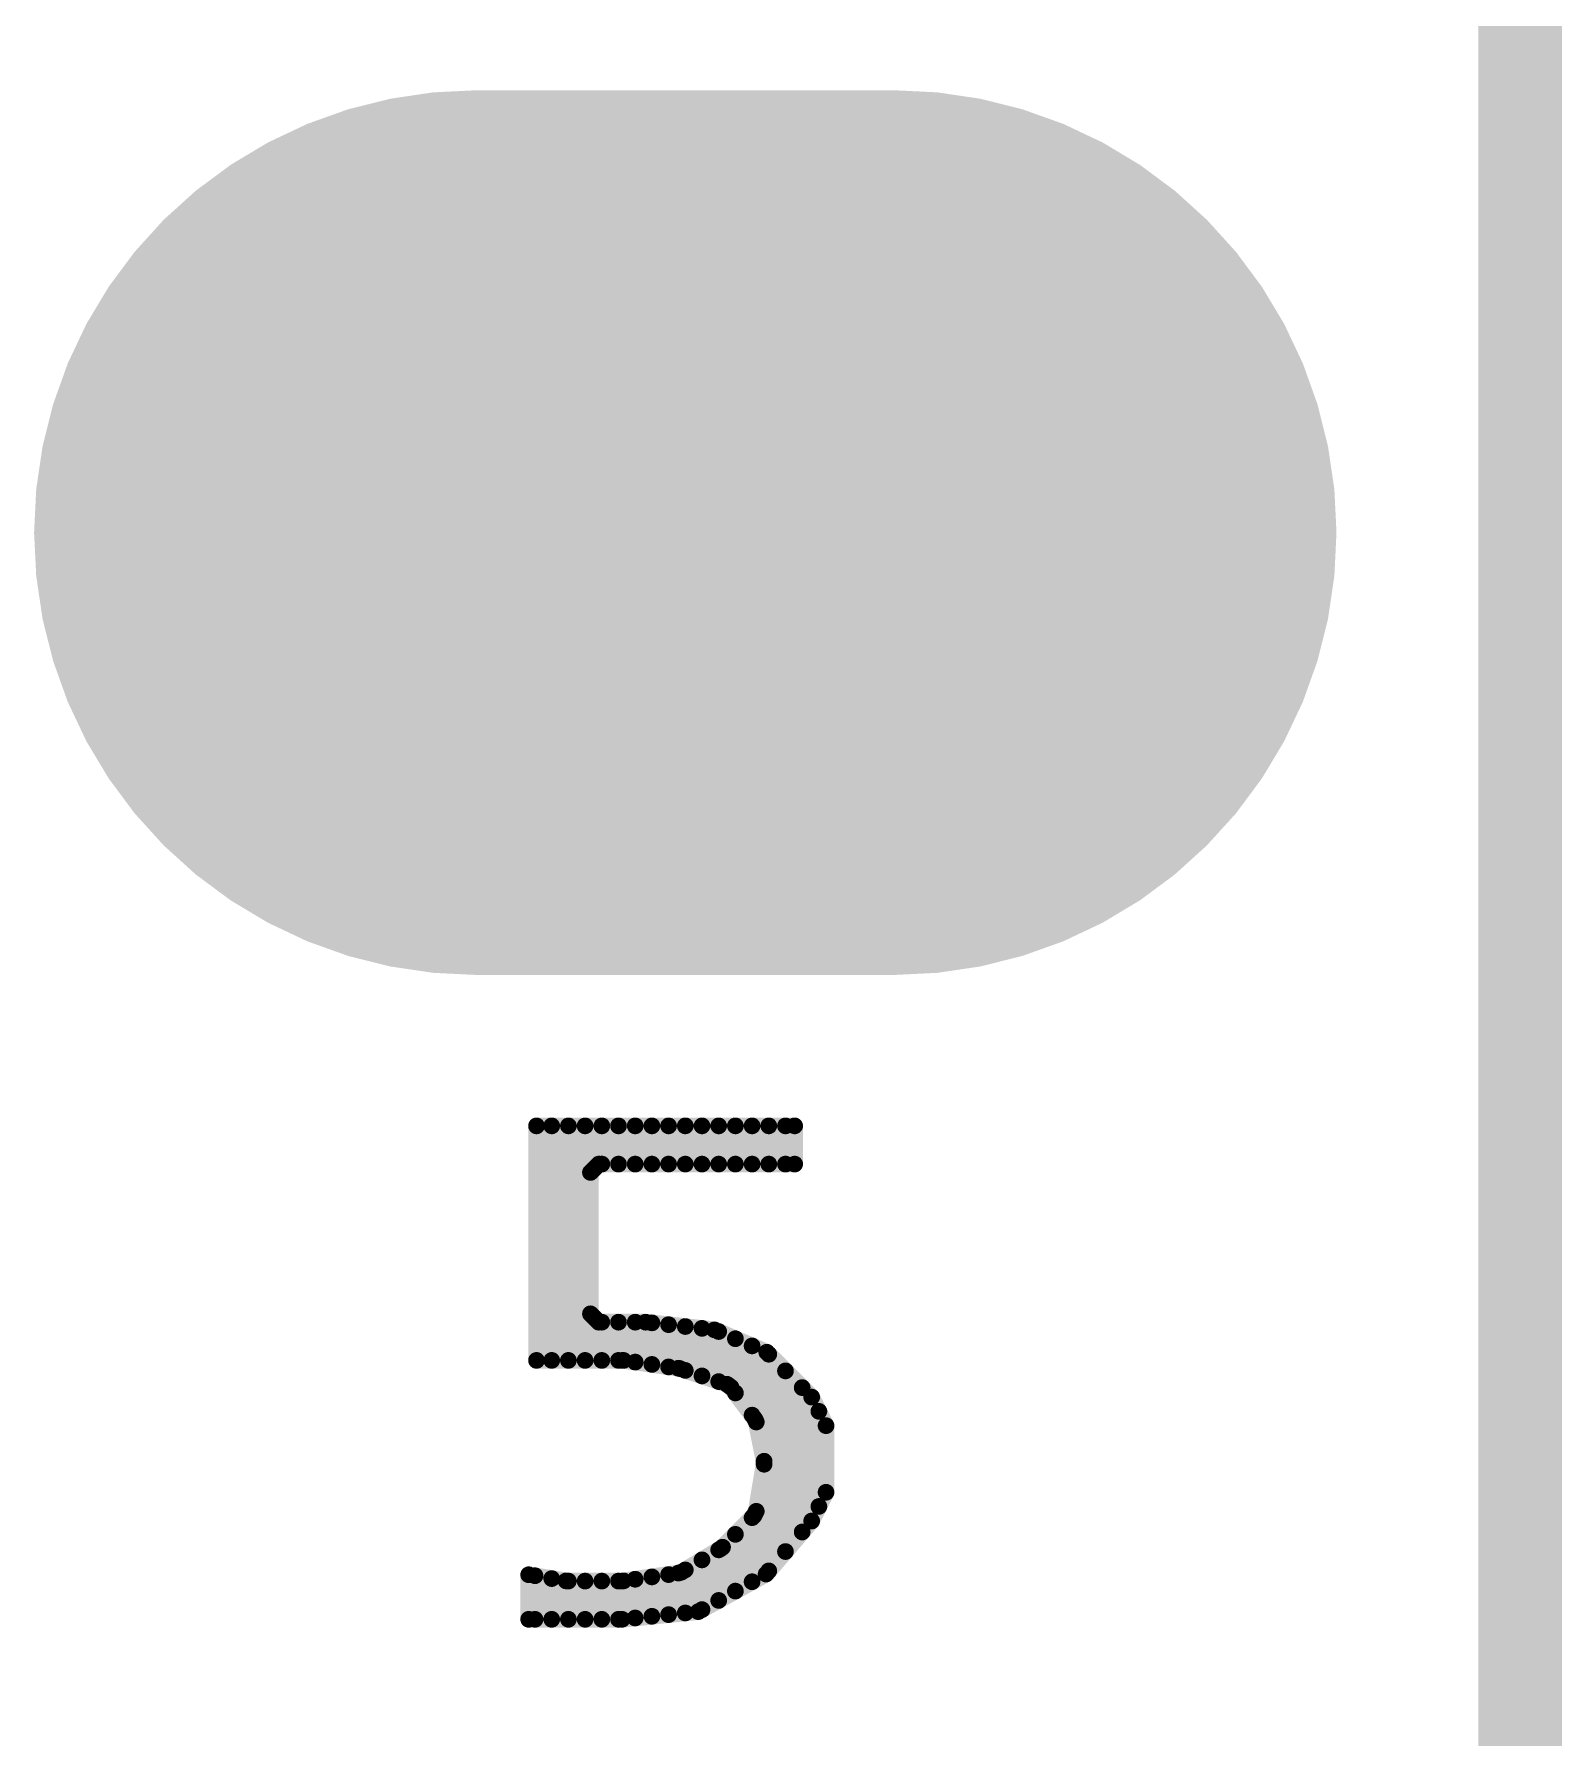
# Model space of a CAD drawing. Extents: x 18.8 to 58.3, y 22.4 to 94.7.
# Drawn here: x 48.539 to 50.863, y 55.271 to 57.864 of the extents above; entities that cross this region are included whole.
import ezdxf

# ---------------------------------------------------------------- set-up
doc = ezdxf.new("R2010")
doc.units = 0
doc.header["$MEASUREMENT"] = 0
doc.layers.get('0').update_dxf_attribs({"linetype": 'CONTINUOUS'})
doc.layers.add('SILKTOP_PHO', color=251, linetype='CONTINUOUS')
doc.layers.add('SOLDERTOP_PHO', color=7, linetype='CONTINUOUS')

# ---------------------------------------------------------------- blocks, each defined once
blk = doc.blocks.new('ROUND_1')
at = {"const_width": 0.0127}
blk.add_lwpolyline([(-0.00635, 0, 1), (0.00635, 0, 1)], format="xyb", close=True, dxfattribs=at)
blk = doc.blocks.new('OBLONG_245')
at = {"const_width": 1.3462}
blk.add_lwpolyline([(0.3175, 0), (-0.3175, 0)], dxfattribs=at)
at = {"const_width": 0.6731}
for points in [[(-0.65405, 0, 1), (0.01905, 0, 1)], [(-0.01905, 0, 1), (0.65405, 0, 1)]]:
    blk.add_lwpolyline(points, format="xyb", close=True, dxfattribs=at)

msp = doc.modelspace()

# ---------------------------------------------------------------- linework, layer by layer
at = {"layer": 'SILKTOP_PHO'}
for points, const_width in [([(50.8, 25.900126), (50.8, 78.49997)], 0.127), ([(49.69637, 56.202326), (49.303686, 56.202326)], 0.0254), ([(49.303686, 56.202326), (49.303686, 55.845456)], 0.0254), ([(49.3268, 55.845456), (49.3268, 56.202326)], 0.0254), ([(49.3522, 55.845456), (49.3522, 56.202326)], 0.0254), ([(49.3776, 55.845456), (49.3776, 56.202326)], 0.0254), ([(49.403, 56.14416), (49.403, 56.202326)], 0.0254), ([(49.4284, 56.14416), (49.4284, 56.202326)], 0.0254), ([(49.4538, 56.14416), (49.4538, 56.202326)], 0.0254), ([(49.4792, 56.14416), (49.4792, 56.202326)], 0.0254), ([(49.5046, 56.14416), (49.5046, 56.202326)], 0.0254), ([(49.53, 56.14416), (49.53, 56.202326)], 0.0254), ([(49.5554, 56.14416), (49.5554, 56.202326)], 0.0254), ([(49.5808, 56.14416), (49.5808, 56.202326)], 0.0254), ([(49.6062, 56.14416), (49.6062, 56.202326)], 0.0254), ([(49.6316, 56.14416), (49.6316, 56.202326)], 0.0254), ([(49.657, 56.14416), (49.657, 56.202326)], 0.0254), ([(49.6824, 56.14416), (49.6824, 56.202326)], 0.0254), ([(49.69637, 56.14416), (49.69637, 56.202326)], 0.0254), ([(49.385728, 56.13146), (49.398428, 56.14416)], 0.0254), ([(49.398428, 56.14416), (49.69637, 56.14416)], 0.0254), ([(49.385728, 55.916322), (49.385728, 56.13146)], 0.0254), ([(49.398428, 55.903622), (49.385728, 55.916322)], 0.0254), ([(49.469548, 55.903622), (49.398428, 55.903622)], 0.0254), ([(49.403, 55.845456), (49.403, 55.903622)], 0.0254), ([(49.4284, 55.845456), (49.4284, 55.903622)], 0.0254), ([(49.4538, 55.842916), (49.4538, 55.903622)], 0.0254), ([(49.57445, 55.891938), (49.469548, 55.903622)], 0.0254), ([(49.4792, 55.83936), (49.4792, 55.902606)], 0.0254), ([(49.5046, 55.83555), (49.5046, 55.899812)], 0.0254), ([(49.53, 55.830216), (49.53, 55.897018)], 0.0254), ([(49.5554, 55.821834), (49.5554, 55.894224)], 0.0254), ([(49.653952, 55.857902), (49.57445, 55.891938)], 0.0254), ([(49.5808, 55.813198), (49.5808, 55.889398)], 0.0254), ([(49.6062, 55.795926), (49.6062, 55.878476)], 0.0254), ([(49.6316, 55.762144), (49.6316, 55.867554)], 0.0254), ([(49.722278, 55.789576), (49.653952, 55.857902)], 0.0254), ([(49.303686, 55.845456), (49.434242, 55.845456)], 0.0254), ([(49.434242, 55.845456), (49.43602, 55.845456)], 0.0254), ([(49.43602, 55.845456), (49.519586, 55.833518)], 0.0254), ([(49.519586, 55.833518), (49.521872, 55.83301)], 0.0254), ([(49.521872, 55.83301), (49.5935, 55.809134)], 0.0254), ([(49.657, 55.525162), (49.657, 55.854854)], 0.0254), ([(49.5935, 55.809134), (49.599596, 55.804562)], 0.0254), ([(49.6824, 55.554626), (49.6824, 55.829454)], 0.0254), ([(49.599596, 55.804562), (49.63541, 55.75681)], 0.0254), ([(49.7078, 55.584344), (49.7078, 55.804054)], 0.0254), ([(49.744122, 55.746142), (49.722278, 55.789576)], 0.0254), ([(49.63541, 55.75681), (49.63795, 55.75173)], 0.0254), ([(49.7332, 55.623206), (49.7332, 55.767986)], 0.0254), ([(49.63795, 55.75173), (49.649888, 55.69204)], 0.0254), ([(49.744122, 55.644796), (49.744122, 55.746142)], 0.0254), ([(49.649888, 55.687468), (49.63795, 55.61584)], 0.0254), ([(49.649888, 55.69204), (49.649888, 55.6895)], 0.0254), ([(49.649888, 55.6895), (49.649888, 55.687468)], 0.0254), ([(49.722278, 55.601108), (49.744122, 55.644796)], 0.0254), ([(49.634394, 55.608982), (49.586642, 55.56123)], 0.0254), ([(49.6316, 55.508652), (49.6316, 55.606188)], 0.0254), ([(49.63795, 55.61584), (49.634394, 55.608982)], 0.0254), ([(49.652936, 55.520336), (49.722278, 55.601108)], 0.0254), ([(49.6062, 55.494428), (49.6062, 55.580788)], 0.0254), ([(49.584102, 55.559198), (49.524412, 55.523384)], 0.0254), ([(49.5808, 55.480204), (49.5808, 55.557166)], 0.0254), ([(49.586642, 55.56123), (49.584102, 55.559198)], 0.0254), ([(49.519586, 55.52186), (49.43602, 55.509922)], 0.0254), ([(49.524412, 55.523384), (49.519586, 55.52186)], 0.0254), ([(49.53, 55.461154), (49.53, 55.526686)], 0.0254), ([(49.5554, 55.466234), (49.5554, 55.541926)], 0.0254), ([(49.348644, 55.509922), (49.291748, 55.51932)], 0.0254), ([(49.291748, 55.51932), (49.291748, 55.451502)], 0.0254), ([(49.3014, 55.451502), (49.3014, 55.517796)], 0.0254), ([(49.3268, 55.451502), (49.3268, 55.513478)], 0.0254), ([(49.350676, 55.509668), (49.348644, 55.509922)], 0.0254), ([(49.434242, 55.509668), (49.350676, 55.509668)], 0.0254), ([(49.3522, 55.451502), (49.3522, 55.509668)], 0.0254), ([(49.3776, 55.451502), (49.3776, 55.509668)], 0.0254), ([(49.403, 55.451502), (49.403, 55.509668)], 0.0254), ([(49.4284, 55.451502), (49.4284, 55.509668)], 0.0254), ([(49.43602, 55.509922), (49.434242, 55.509668)], 0.0254), ([(49.4538, 55.453534), (49.4538, 55.512462)], 0.0254), ([(49.4792, 55.456074), (49.4792, 55.516018)], 0.0254), ([(49.5046, 55.458614), (49.5046, 55.519574)], 0.0254), ([(49.549812, 55.463186), (49.652936, 55.520336)], 0.0254), ([(49.291748, 55.451502), (49.433734, 55.451502)], 0.0254), ([(49.433734, 55.451502), (49.549812, 55.463186)], 0.0254)]:
    msp.add_lwpolyline(points, dxfattribs=dict(at, const_width=const_width))
at = {"layer": 'SOLDERTOP_PHO', "const_width": 0.127}
msp.add_lwpolyline([(50.8, 25.900126), (50.8, 78.49997)], dxfattribs=at)

# ---------------------------------------------------------------- block references
at = {"layer": 'SILKTOP_PHO'}
for p in [(49.303686, 56.202326), (49.3268, 56.202326), (49.3522, 56.202326), (49.3776, 56.202326), (49.403, 56.202326), (49.4284, 56.202326), (49.4538, 56.202326), (49.4792, 56.202326), (49.5046, 56.202326), (49.53, 56.202326), (49.5554, 56.202326), (49.5808, 56.202326), (49.6062, 56.202326), (49.6316, 56.202326), (49.657, 56.202326), (49.6824, 56.202326), (49.69637, 56.202326), (49.398428, 56.14416), (49.403, 56.14416), (49.4284, 56.14416), (49.4538, 56.14416), (49.4792, 56.14416), (49.5046, 56.14416), (49.53, 56.14416), (49.5554, 56.14416), (49.5808, 56.14416), (49.6062, 56.14416), (49.6316, 56.14416), (49.657, 56.14416), (49.6824, 56.14416), (49.69637, 56.14416), (49.385728, 56.13146), (49.385728, 55.916322), (49.398428, 55.903622), (49.403, 55.903622), (49.4284, 55.903622), (49.4538, 55.903622), (49.469548, 55.903622), (49.4792, 55.902606), (49.5046, 55.899812), (49.53, 55.897018), (49.5554, 55.894224), (49.57445, 55.891938), (49.57445, 55.891938), (49.5808, 55.889398), (49.6062, 55.878476), (49.6316, 55.867554), (49.653952, 55.857902), (49.303686, 55.845456), (49.3268, 55.845456), (49.3522, 55.845456), (49.3776, 55.845456), (49.403, 55.845456), (49.4284, 55.845456), (49.434242, 55.845456), (49.43602, 55.845456), (49.4538, 55.842916), (49.4792, 55.83936), (49.5046, 55.83555), (49.519586, 55.833518), (49.521872, 55.83301), (49.657, 55.854854), (49.53, 55.830216), (49.5554, 55.821834), (49.5808, 55.813198), (49.5935, 55.809134), (49.6824, 55.829454), (49.599596, 55.804562), (49.6062, 55.795926), (49.7078, 55.804054), (49.722278, 55.789576), (49.6316, 55.762144), (49.63541, 55.75681), (49.7332, 55.767986), (49.63795, 55.75173), (49.744122, 55.746142), (49.744122, 55.746142), (49.649888, 55.69204), (49.649888, 55.6895), (49.649888, 55.687468), (49.744122, 55.644796), (49.6316, 55.606188), (49.634394, 55.608982), (49.63795, 55.61584), (49.722278, 55.601108), (49.7332, 55.623206), (49.6062, 55.580788), (49.7078, 55.584344), (49.5808, 55.557166), (49.584102, 55.559198), (49.586642, 55.56123), (49.6824, 55.554626), (49.519586, 55.52186), (49.524412, 55.523384), (49.53, 55.526686), (49.5554, 55.541926), (49.657, 55.525162), (49.291748, 55.51932), (49.3014, 55.517796), (49.3268, 55.513478), (49.348644, 55.509922), (49.350676, 55.509668), (49.3522, 55.509668), (49.3776, 55.509668), (49.403, 55.509668), (49.4284, 55.509668), (49.434242, 55.509668), (49.43602, 55.509922), (49.4538, 55.512462), (49.4792, 55.516018), (49.5046, 55.519574), (49.6316, 55.508652), (49.652936, 55.520336), (49.5808, 55.480204), (49.6062, 55.494428), (49.291748, 55.451502), (49.3014, 55.451502), (49.3268, 55.451502), (49.3522, 55.451502), (49.3776, 55.451502), (49.403, 55.451502), (49.4284, 55.451502), (49.433734, 55.451502), (49.4538, 55.453534), (49.4792, 55.456074), (49.5046, 55.458614), (49.53, 55.461154), (49.549812, 55.463186), (49.5554, 55.466234)]:
    msp.add_blockref('ROUND_1', p, dxfattribs=at)
at = {"layer": 'SOLDERTOP_PHO'}
msp.add_blockref('OBLONG_245', (49.53, 57.105042), dxfattribs=at)

doc.saveas('drawing.dxf')
